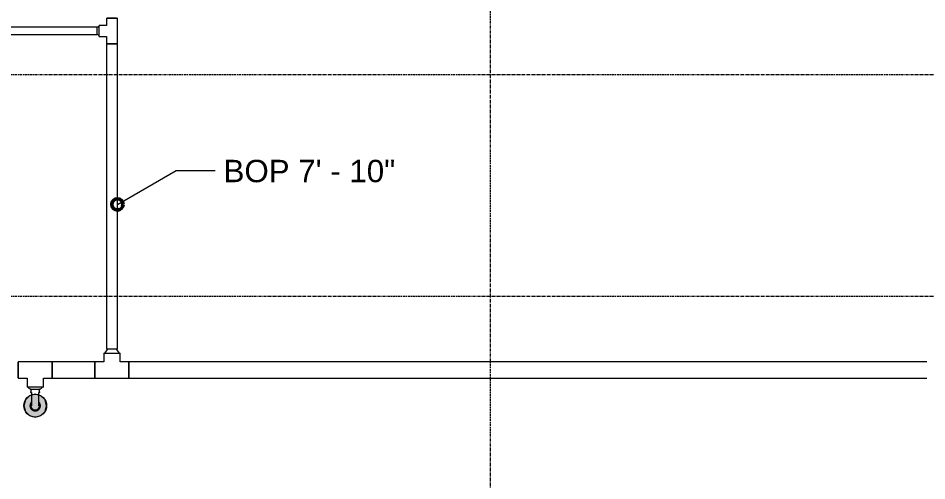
# Model space of a CAD drawing. Header units: inches. Extents: x -3679 to 241, y -496 to 1784.
# Drawn here: x -2439 to -2279.2, y 306.5 to 387.9 of the extents above; entities that cross this region are included whole.
import ezdxf

# ---------------------------------------------------------------- set-up
doc = ezdxf.new("R2010")
doc.units = ezdxf.units.IN
doc.header["$MEASUREMENT"] = 0
doc.linetypes.add('Grid Line', pattern=[0.875, 0.5, -0.125, 0.125, -0.125])
for name, color, linetype, lineweight in [('A-ANNO-NOTE', 250, 'Continuous', 9), ('G-ANNO-DIMS', 251, 'Continuous', 9), ('P-PIPE', 1, 'Continuous', 9), ('P-PIPE-CNTR', 1, 'Continuous', 9), ('S-GRID', 8, 'Continuous', 9)]:
    doc.layers.add(name, color=color, linetype=linetype, lineweight=lineweight)
doc.styles.add('Arial', font='arial.ttf', dxfattribs={"height": 3.934132})

# ---------------------------------------------------------------- blocks, each defined once
blk = doc.blocks.new('Victaulic-VicPress316-Elbow 90-45deg Style P568_P571 - Standard-V6-SECOND LEVEL')
at = {"layer": 'P-PIPE'}
for p, q in [((-387.23, 322.92), (-387.22, 322.92)), ((-388.77, 322.6), (-388.77, 322.18)), ((-388.66, 322.03), (-388.66, 321.14)), ((-387.34, 321.14), (-387.34, 322.03)), ((-387.23, 322.18), (-387.23, 322.6))]:
    blk.add_line(p, q, dxfattribs=at)
at = {"layer": 'P-PIPE', "flags": 128}
for points in [[(-388.77, 322.63), (-388.77, 322.63), (-388.78, 322.63), (-388.78, 322.63), (-388.79, 322.64), (-388.8, 322.64), (-388.8, 322.64), (-388.81, 322.64), (-388.81, 322.64), (-388.82, 322.64), (-388.82, 322.64), (-388.83, 322.65), (-388.83, 322.65), (-388.84, 322.65), (-388.84, 322.66), (-388.85, 322.66), (-388.85, 322.66), (-388.86, 322.67), (-388.86, 322.67), (-388.87, 322.67), (-388.87, 322.68), (-388.87, 322.68), (-388.88, 322.69), (-388.88, 322.69), (-388.89, 322.7), (-388.89, 322.7), (-388.89, 322.71), (-388.89, 322.71), (-388.9, 322.72), (-388.9, 322.72), (-388.9, 322.73)], [(-388.78, 322.92), (-388.78, 322.92), (-388.77, 322.92)], [(-388.76, 322.92), (-388.76, 322.92), (-388.77, 322.92), (-388.77, 322.92), (-388.77, 322.92)], [(-388.77, 322.92), (-388.77, 322.92), (-388.76, 322.92), (-388.76, 322.92)], [(-387.24, 322.92), (-387.24, 322.92), (-387.23, 322.92), (-387.23, 322.92), (-387.23, 322.92)], [(-387.23, 322.92), (-387.23, 322.92), (-387.24, 322.92), (-387.24, 322.92), (-387.24, 322.92)], [(-387.1, 322.72), (-387.1, 322.72), (-387.1, 322.71), (-387.11, 322.71), (-387.11, 322.7), (-387.11, 322.7), (-387.12, 322.69), (-387.12, 322.69), (-387.12, 322.68), (-387.13, 322.68), (-387.13, 322.68), (-387.14, 322.67), (-387.14, 322.67), (-387.14, 322.66), (-387.15, 322.66), (-387.15, 322.66), (-387.16, 322.65), (-387.16, 322.65), (-387.17, 322.65), (-387.17, 322.65), (-387.18, 322.64), (-387.18, 322.64), (-387.19, 322.64), (-387.2, 322.64), (-387.2, 322.64), (-387.21, 322.64), (-387.21, 322.63), (-387.22, 322.63), (-387.22, 322.63), (-387.23, 322.63), (-387.23, 322.63)], [(-388.75, 322.63), (-388.76, 322.63), (-388.76, 322.63), (-388.76, 322.63), (-388.77, 322.63), (-388.77, 322.63), (-388.77, 322.63)], [(-388.77, 322.63), (-388.77, 322.63), (-388.76, 322.63), (-388.76, 322.63), (-388.76, 322.63), (-388.75, 322.63), (-388.74, 322.63), (-388.74, 322.63), (-388.73, 322.63), (-388.72, 322.63), (-388.71, 322.63), (-388.69, 322.63), (-388.68, 322.63), (-388.67, 322.63), (-388.65, 322.63), (-388.63, 322.63), (-388.61, 322.63), (-388.6, 322.63), (-388.58, 322.63), (-388.56, 322.63), (-388.53, 322.63), (-388.51, 322.63), (-388.49, 322.63), (-388.46, 322.63), (-388.44, 322.63), (-388.41, 322.63), (-388.39, 322.63), (-388.36, 322.63), (-388.33, 322.63), (-388.31, 322.63), (-388.28, 322.63), (-388.25, 322.63), (-388.22, 322.63), (-388.19, 322.63), (-388.16, 322.63), (-388.13, 322.63), (-388.1, 322.63), (-388.07, 322.63), (-388.04, 322.63), (-388.02, 322.63)], [(-388.66, 321.96), (-388.67, 321.97), (-388.67, 321.98), (-388.68, 321.98), (-388.69, 321.99), (-388.7, 322), (-388.7, 322.01), (-388.71, 322.02), (-388.72, 322.03), (-388.72, 322.04), (-388.73, 322.04), (-388.73, 322.05), (-388.74, 322.06), (-388.74, 322.07), (-388.75, 322.08), (-388.75, 322.09), (-388.76, 322.1), (-388.76, 322.12), (-388.76, 322.13), (-388.76, 322.14), (-388.76, 322.15), (-388.77, 322.16), (-388.77, 322.17), (-388.77, 322.18), (-388.77, 322.18)], [(-388.66, 321.14), (-388.66, 321.08), (-388.66, 321.02), (-388.66, 320.97), (-388.66, 320.91), (-388.66, 320.86), (-388.66, 320.8), (-388.66, 320.75), (-388.66, 320.7), (-388.66, 320.65), (-388.66, 320.59), (-388.66, 320.54), (-388.66, 320.49), (-388.66, 320.44), (-388.66, 320.4), (-388.66, 320.35), (-388.66, 320.3), (-388.66, 320.26), (-388.66, 320.22), (-388.66, 320.18), (-388.66, 320.14), (-388.66, 320.1), (-388.66, 320.06), (-388.66, 320.03), (-388.66, 319.99), (-388.66, 319.96), (-388.66, 319.93), (-388.66, 319.91), (-388.66, 319.88), (-388.66, 319.86), (-388.66, 319.84), (-388.66, 319.82), (-388.66, 319.8), (-388.66, 319.79), (-388.66, 319.77), (-388.66, 319.76), (-388.66, 319.75), (-388.66, 319.75), (-388.66, 319.74), (-388.66, 319.74), (-388.66, 319.74)], [(-387.97, 322.63), (-387.94, 322.63), (-387.91, 322.63), (-387.88, 322.63), (-387.85, 322.63), (-387.82, 322.63), (-387.79, 322.63), (-387.76, 322.63), (-387.73, 322.63), (-387.7, 322.63), (-387.67, 322.63), (-387.65, 322.63), (-387.62, 322.63), (-387.59, 322.63), (-387.57, 322.63), (-387.54, 322.63), (-387.52, 322.63), (-387.49, 322.63), (-387.47, 322.63), (-387.45, 322.63), (-387.43, 322.63), (-387.41, 322.63), (-387.39, 322.63), (-387.37, 322.63), (-387.36, 322.63), (-387.34, 322.63), (-387.32, 322.63), (-387.31, 322.63), (-387.3, 322.63), (-387.29, 322.63), (-387.28, 322.63), (-387.27, 322.63), (-387.26, 322.63), (-387.25, 322.63), (-387.24, 322.63), (-387.24, 322.63), (-387.24, 322.63), (-387.23, 322.63), (-387.23, 322.63), (-387.23, 322.63)], [(-387.23, 322.18), (-387.23, 322.17), (-387.23, 322.16), (-387.24, 322.15), (-387.24, 322.14), (-387.24, 322.13), (-387.24, 322.12), (-387.24, 322.11), (-387.25, 322.1), (-387.25, 322.09), (-387.26, 322.08), (-387.26, 322.07), (-387.26, 322.06), (-387.27, 322.05), (-387.28, 322.04), (-387.28, 322.03), (-387.29, 322.02), (-387.29, 322.01), (-387.3, 322), (-387.31, 321.99), (-387.32, 321.99), (-387.32, 321.98), (-387.33, 321.97), (-387.34, 321.97), (-387.34, 321.96)], [(-387.34, 319.74), (-387.34, 319.74), (-387.34, 319.75), (-387.34, 319.75), (-387.34, 319.76), (-387.34, 319.77), (-387.34, 319.78), (-387.34, 319.8), (-387.34, 319.81), (-387.34, 319.83), (-387.34, 319.85), (-387.34, 319.88), (-387.34, 319.9), (-387.34, 319.93), (-387.34, 319.96), (-387.34, 319.99), (-387.34, 320.02), (-387.34, 320.05), (-387.34, 320.09), (-387.34, 320.13), (-387.34, 320.17), (-387.34, 320.21), (-387.34, 320.25), (-387.34, 320.29), (-387.34, 320.34), (-387.34, 320.38), (-387.34, 320.43), (-387.34, 320.48), (-387.34, 320.53), (-387.34, 320.58), (-387.34, 320.63), (-387.34, 320.68), (-387.34, 320.74), (-387.34, 320.79), (-387.34, 320.84), (-387.34, 320.9), (-387.34, 320.95), (-387.34, 321.01), (-387.34, 321.07), (-387.34, 321.12), (-387.34, 321.14)], [(-387.23, 322.63), (-387.23, 322.63), (-387.24, 322.63), (-387.24, 322.63), (-387.24, 322.63), (-387.25, 322.63)], [(-388.66, 320.37), (-388.68, 320.35), (-388.7, 320.32), (-388.73, 320.3), (-388.75, 320.27), (-388.77, 320.24), (-388.79, 320.2), (-388.8, 320.17), (-388.82, 320.14), (-388.84, 320.11), (-388.85, 320.07), (-388.86, 320.04), (-388.87, 320), (-388.88, 319.97), (-388.89, 319.93), (-388.9, 319.9), (-388.9, 319.86), (-388.91, 319.83), (-388.91, 319.79), (-388.91, 319.75), (-388.91, 319.72), (-388.91, 319.68), (-388.91, 319.64), (-388.9, 319.61), (-388.9, 319.57), (-388.89, 319.54), (-388.88, 319.5), (-388.87, 319.47), (-388.86, 319.43), (-388.84, 319.4), (-388.83, 319.36), (-388.81, 319.33), (-388.8, 319.3), (-388.78, 319.27), (-388.76, 319.24), (-388.74, 319.21), (-388.72, 319.18), (-388.69, 319.15), (-388.67, 319.12), (-388.64, 319.1), (-388.62, 319.07), (-388.59, 319.05), (-388.56, 319.02), (-388.53, 319), (-388.5, 318.98), (-388.47, 318.96), (-388.44, 318.94), (-388.41, 318.93), (-388.37, 318.91), (-388.34, 318.9), (-388.31, 318.88), (-388.27, 318.87), (-388.24, 318.86), (-388.2, 318.85), (-388.16, 318.85), (-388.13, 318.84), (-388.09, 318.84), (-388.06, 318.83), (-388.02, 318.83), (-388, 318.83)], [(-388.66, 320.13), (-388.68, 320.1), (-388.69, 320.08), (-388.7, 320.05), (-388.71, 320.02), (-388.72, 319.99), (-388.73, 319.96), (-388.74, 319.93), (-388.75, 319.9), (-388.76, 319.87), (-388.76, 319.84), (-388.76, 319.81), (-388.77, 319.78), (-388.77, 319.75), (-388.77, 319.72), (-388.76, 319.69), (-388.76, 319.66), (-388.76, 319.63), (-388.75, 319.6), (-388.75, 319.57), (-388.74, 319.54), (-388.73, 319.51), (-388.72, 319.48), (-388.71, 319.45), (-388.7, 319.42), (-388.68, 319.4), (-388.67, 319.37), (-388.65, 319.34), (-388.64, 319.32), (-388.62, 319.29), (-388.6, 319.27), (-388.58, 319.24), (-388.56, 319.22), (-388.54, 319.2), (-388.52, 319.18), (-388.49, 319.16), (-388.47, 319.14), (-388.45, 319.12), (-388.42, 319.1), (-388.4, 319.09), (-388.37, 319.07), (-388.34, 319.06), (-388.31, 319.04), (-388.29, 319.03), (-388.26, 319.02), (-388.23, 319.01), (-388.2, 319), (-388.17, 319), (-388.14, 318.99), (-388.11, 318.98), (-388.08, 318.98), (-388.05, 318.98), (-388.02, 318.98), (-388, 318.98)], [(-388, 318.83), (-387.96, 318.83), (-387.93, 318.83), (-387.89, 318.84), (-387.85, 318.84), (-387.82, 318.85), (-387.78, 318.86), (-387.75, 318.87), (-387.71, 318.88), (-387.68, 318.89), (-387.64, 318.9), (-387.61, 318.92), (-387.58, 318.93), (-387.55, 318.95), (-387.52, 318.97), (-387.49, 318.99), (-387.46, 319.01), (-387.43, 319.03), (-387.4, 319.06), (-387.37, 319.08), (-387.35, 319.11), (-387.32, 319.13), (-387.3, 319.16), (-387.27, 319.19), (-387.25, 319.22), (-387.23, 319.25), (-387.21, 319.28), (-387.2, 319.31), (-387.18, 319.35), (-387.16, 319.38), (-387.15, 319.41), (-387.14, 319.45), (-387.13, 319.48), (-387.12, 319.52), (-387.11, 319.55), (-387.1, 319.59), (-387.1, 319.62), (-387.09, 319.66), (-387.09, 319.7), (-387.09, 319.73), (-387.09, 319.77), (-387.09, 319.81), (-387.09, 319.84), (-387.1, 319.88), (-387.1, 319.91), (-387.11, 319.95), (-387.12, 319.99), (-387.13, 320.02), (-387.14, 320.05), (-387.16, 320.09), (-387.17, 320.12), (-387.19, 320.16), (-387.2, 320.19), (-387.22, 320.22), (-387.24, 320.25), (-387.26, 320.28), (-387.28, 320.31), (-387.31, 320.34), (-387.33, 320.36)], [(-388, 318.98), (-387.97, 318.98), (-387.94, 318.98), (-387.91, 318.98), (-387.88, 318.99), (-387.85, 318.99), (-387.82, 319), (-387.79, 319.01), (-387.76, 319.02), (-387.73, 319.03), (-387.7, 319.04), (-387.67, 319.05), (-387.65, 319.06), (-387.62, 319.08), (-387.59, 319.09), (-387.57, 319.11), (-387.54, 319.13), (-387.52, 319.15), (-387.49, 319.17), (-387.47, 319.19), (-387.45, 319.21), (-387.43, 319.23), (-387.41, 319.25), (-387.39, 319.28), (-387.37, 319.3), (-387.36, 319.33), (-387.34, 319.35), (-387.32, 319.38), (-387.31, 319.41), (-387.3, 319.44), (-387.29, 319.47), (-387.28, 319.49), (-387.27, 319.52), (-387.26, 319.55), (-387.25, 319.58), (-387.24, 319.61), (-387.24, 319.64), (-387.24, 319.67), (-387.23, 319.7), (-387.23, 319.73), (-387.23, 319.77), (-387.24, 319.8), (-387.24, 319.83), (-387.24, 319.86), (-387.25, 319.89), (-387.25, 319.92), (-387.26, 319.95), (-387.27, 319.98), (-387.28, 320.01), (-387.29, 320.03), (-387.3, 320.06), (-387.32, 320.09), (-387.33, 320.12), (-387.34, 320.14)]]:
    blk.add_lwpolyline(points, dxfattribs=at)

msp = doc.modelspace()

# ---------------------------------------------------------------- hatches: boundary and pattern name
at = {"layer": 'A-ANNO-NOTE'}
msp.add_hatch(color=256, dxfattribs=at).paths.add_polyline_path([(-2436, 317.74), (-2435, 318.01), (-2434.27, 318.74), (-2434, 319.74), (-2434.27, 320.74), (-2435, 321.47), (-2436, 321.74), (-2437, 321.47), (-2437.73, 320.74), (-2438, 319.74), (-2437.73, 318.74), (-2437, 318.01)], flags=0)
h = msp.add_hatch(color=256, dxfattribs=at)
edge = h.paths.add_edge_path(flags=0)
edge.add_arc((-2436, 319.74), 2, 0, 360)

# ---------------------------------------------------------------- linework, layer by layer
for p, q in [((-2437, 321.47), (-2437.73, 320.74)), ((-2436, 321.74), (-2437, 321.47)), ((-2435, 321.47), (-2436, 321.74)), ((-2434.27, 320.74), (-2435, 321.47)), ((-2437.73, 320.74), (-2438, 319.74)), ((-2438, 319.74), (-2437.73, 318.74)), ((-2434, 319.74), (-2434.27, 320.74)), ((-2434.27, 318.74), (-2434, 319.74)), ((-2437.73, 318.74), (-2437, 318.01)), ((-2437, 318.01), (-2436, 317.74)), ((-2436, 317.74), (-2435, 318.01)), ((-2435, 318.01), (-2434.27, 318.74))]:
    msp.add_line(p, q, dxfattribs=at)
msp.add_circle((-2436, 319.74), 2, dxfattribs=at)
at = {"layer": 'G-ANNO-DIMS'}
for p, q in [((-2421.55, 355.14), (-2411.23, 361.1)), ((-2411.23, 361.1), (-2404.38, 361.1))]:
    msp.add_line(p, q, dxfattribs=at)
at = {"layer": 'G-ANNO-DIMS', "lineweight": 50}
msp.add_circle((-2421.55, 355.14), 1, dxfattribs=at)
at = {"layer": 'P-PIPE'}
for p, q in [((-2423.45, 387.88), (-2423.45, 386.59)), ((-2423.45, 387.88), (-2421.55, 387.88)), ((-2423.17, 387.88), (-2423.32, 387.88)), ((-2422.98, 387.88), (-2423.17, 387.88)), ((-2422.75, 387.88), (-2422.97, 387.88)), ((-2422.25, 387.88), (-2422.75, 387.88)), ((-2422.03, 387.88), (-2422.25, 387.88)), ((-2421.83, 387.88), (-2422.02, 387.88)), ((-2421.68, 387.88), (-2421.83, 387.88)), ((-2421.55, 383.39), (-2421.55, 387.88)), ((-2425.15, 386.29), (-2457, 386.29)), ((-2424.74, 386.45), (-2425.15, 386.2)), ((-2425.15, 386.29), (-2425.15, 384.98)), ((-2425.15, 385.07), (-2424.74, 384.82)), ((-2423.45, 386.59), (-2424.74, 386.59)), ((-2424.74, 384.68), (-2424.74, 386.59)), ((-2457, 384.98), (-2425.15, 384.98)), ((-2424.74, 384.68), (-2423.45, 384.68)), ((-2423.45, 384.68), (-2423.45, 383.39)), ((-2423.45, 383.39), (-2423.45, 329.65)), ((-2421.55, 383.39), (-2423.45, 383.39)), ((-2423.32, 383.39), (-2423.17, 383.39)), ((-2423.17, 383.39), (-2422.98, 383.39)), ((-2422.97, 383.39), (-2422.75, 383.39)), ((-2422.75, 383.39), (-2422.25, 383.39)), ((-2422.25, 383.39), (-2422.03, 383.39)), ((-2422.02, 383.39), (-2421.83, 383.39)), ((-2421.83, 383.39), (-2421.68, 383.39)), ((-2421.55, 329.65), (-2421.55, 383.39)), ((-2423.31, 329.65), (-2423.81, 328.99)), ((-2421.55, 329.65), (-2423.45, 329.65)), ((-2421.19, 328.99), (-2421.69, 329.65)), ((-2423.94, 328.99), (-2423.94, 327.44)), ((-2423.94, 328.99), (-2421.06, 328.99)), ((-2421.06, 327.44), (-2421.06, 328.99)), ((-2433.01, 327.44), (-2438.99, 327.44)), ((-2438.99, 327.44), (-2438.99, 325.28)), ((-2438.99, 327.25), (-2438.99, 327.39)), ((-2438.99, 327.02), (-2438.99, 327.24)), ((-2438.99, 326.72), (-2438.99, 327.02)), ((-2438.99, 326.37), (-2438.99, 326.72)), ((-2438.99, 325.63), (-2438.99, 326.37)), ((-2425.49, 327.44), (-2433.01, 327.44)), ((-2433.01, 325.28), (-2433.01, 327.44)), ((-2433.01, 327.39), (-2433.01, 327.25)), ((-2433.01, 327.24), (-2433.01, 327.02)), ((-2433.01, 327.02), (-2433.01, 326.72)), ((-2433.01, 326.72), (-2433.01, 326.37)), ((-2433.01, 326.37), (-2433.01, 325.63)), ((-2423.94, 327.44), (-2425.49, 327.44)), ((-2425.49, 327.44), (-2425.49, 326.72)), ((-2425.49, 327.25), (-2425.49, 327.39)), ((-2425.49, 327.02), (-2425.49, 327.24)), ((-2425.49, 326.72), (-2425.49, 327.02)), ((-2425.49, 326.37), (-2425.49, 326.72)), ((-2425.49, 326.72), (-2425.49, 324.56)), ((-2425.49, 325.63), (-2425.49, 326.37)), ((-2419.51, 327.44), (-2421.06, 327.44)), ((-2279.24, 327.44), (-2419.51, 327.44)), ((-2419.51, 326.72), (-2419.51, 327.44)), ((-2419.51, 327.39), (-2419.51, 327.25)), ((-2419.51, 327.24), (-2419.51, 327.02)), ((-2419.51, 327.02), (-2419.51, 326.72)), ((-2419.51, 324.56), (-2419.51, 326.72)), ((-2419.51, 326.72), (-2419.51, 326.37)), ((-2419.51, 326.37), (-2419.51, 325.63)), ((-2438.99, 325.28), (-2438.99, 325.63)), ((-2438.99, 324.98), (-2438.99, 325.28)), ((-2438.99, 325.28), (-2438.99, 324.56)), ((-2438.99, 324.76), (-2438.99, 324.98)), ((-2438.99, 324.61), (-2438.99, 324.75)), ((-2438.99, 324.56), (-2437.44, 324.56)), ((-2437.44, 324.56), (-2437.44, 323.01)), ((-2434.56, 324.56), (-2433.01, 324.56)), ((-2434.56, 323.01), (-2434.56, 324.56)), ((-2433.01, 325.63), (-2433.01, 325.28)), ((-2433.01, 324.56), (-2433.01, 325.28)), ((-2433.01, 325.28), (-2433.01, 324.98)), ((-2433.01, 324.98), (-2433.01, 324.76)), ((-2433.01, 324.75), (-2433.01, 324.61)), ((-2433.01, 324.56), (-2425.49, 324.56)), ((-2425.49, 325.28), (-2425.49, 325.63)), ((-2425.49, 324.98), (-2425.49, 325.28)), ((-2425.49, 324.76), (-2425.49, 324.98)), ((-2425.49, 324.61), (-2425.49, 324.75)), ((-2425.49, 324.56), (-2419.51, 324.56)), ((-2419.51, 325.63), (-2419.51, 325.28)), ((-2419.51, 325.28), (-2419.51, 324.98)), ((-2419.51, 324.98), (-2419.51, 324.76)), ((-2419.51, 324.75), (-2419.51, 324.61)), ((-2419.51, 324.56), (-2279.24, 324.56)), ((-2434.56, 323.01), (-2437.44, 323.01)), ((-2437.31, 323.01), (-2436.65, 322.43)), ((-2435.35, 322.43), (-2434.69, 323.01))]:
    msp.add_line(p, q, dxfattribs=at)
at = {"layer": 'P-PIPE-CNTR'}
for p, q in [((-2437, 319.74), (-2436.74, 319.74)), ((-2435.26, 319.74), (-2435, 319.74)), ((-2436, 318.74), (-2436, 319.01))]:
    msp.add_line(p, q, dxfattribs=at)
at = {"layer": 'S-GRID', "linetype": 'Grid Line'}
for p, q in [((-2356, 1771.74), (-2356, -484.26)), ((-3666.39, 378), (228, 378)), ((-3666.39, 339), (226, 339))]:
    msp.add_line(p, q, dxfattribs=at)

# ---------------------------------------------------------------- block references
at = {"layer": 'P-PIPE'}
msp.add_blockref('Victaulic-VicPress316-Elbow 90-45deg Style P568_P571 - Standard-V6-SECOND LEVEL', (-2048, 0), dxfattribs=at)

# ---------------------------------------------------------------- texts
at = {"layer": 'G-ANNO-DIMS', "insert": (-2402.88, 362.97), "char_height": 3.9341, "width": 35.952, "attachment_point": 1, "line_spacing_factor": 0.938532, "style": 'Arial'}
msp.add_mtext('BOP 7\' - 10"', dxfattribs=at)

doc.saveas('drawing.dxf')
